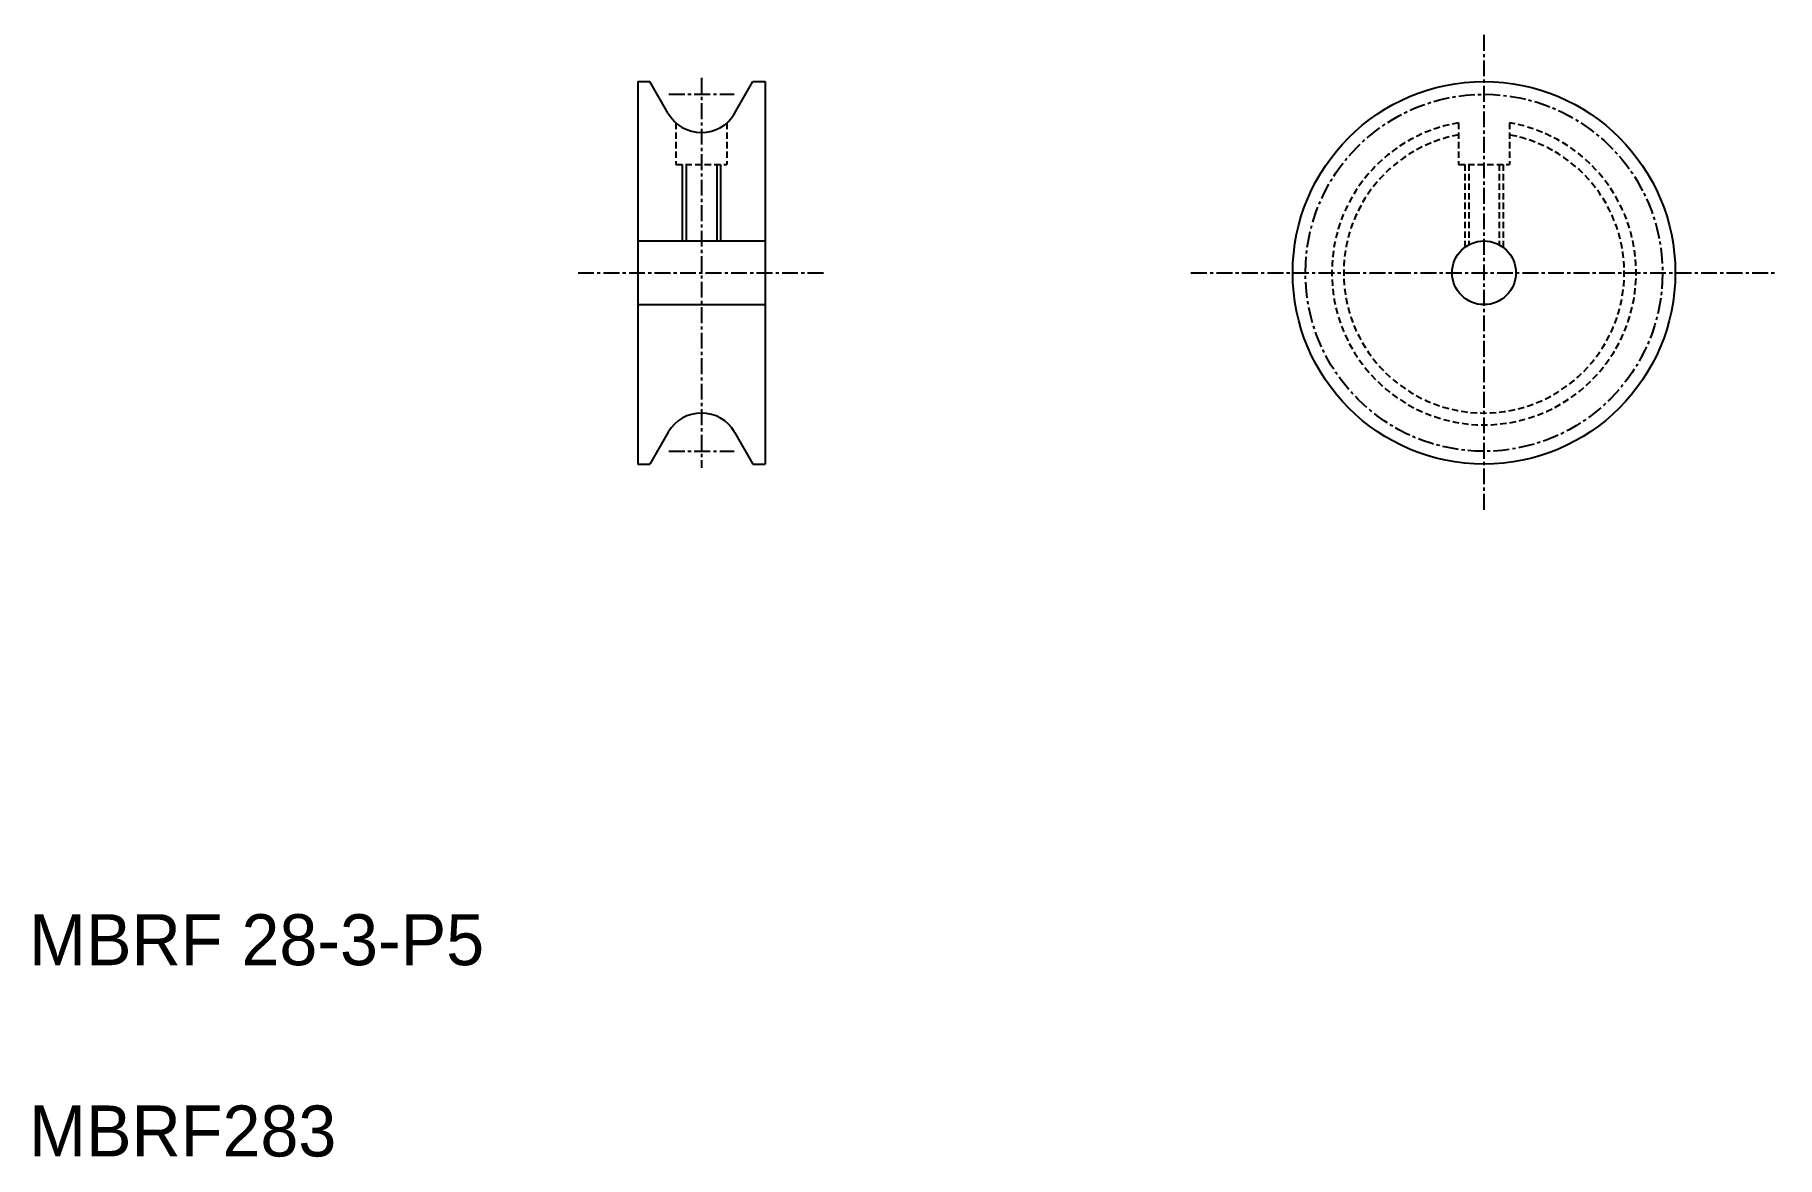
# Model space of a CAD drawing. Extents: x 33 to 170, y 319 to 407.
import ezdxf

# ---------------------------------------------------------------- set-up
doc = ezdxf.new("R2010")
doc.units = 0
doc.linetypes.add('CENTER', pattern=[2, 1.25, -0.25, 0.25, -0.25])
doc.linetypes.add('DASHED', pattern=[0.75, 0.5, -0.25])
doc.layers.get('0').update_dxf_attribs({"linetype": 'CONTINUOUS'})
doc.layers.add('CENTER', color=1, linetype='CENTER')

msp = doc.modelspace()

# ---------------------------------------------------------------- linework, layer by layer
at = {"color": 7, "linetype": 'CONTINUOUS'}
for p, q in [((80.57, 403.43), (80.57, 373.43)), ((80.57, 403.43), (81.53, 403.43)), ((82.97, 400.93), (81.53, 403.43)), ((88.17, 400.93), (89.61, 403.43)), ((89.61, 403.43), (90.57, 403.43)), ((90.57, 403.43), (90.57, 373.43)), ((84.37, 396.93), (84.37, 390.93)), ((86.77, 396.93), (86.77, 390.93)), ((80.57, 390.93), (90.57, 390.93)), ((80.57, 385.93), (90.57, 385.93)), ((82.97, 375.93), (81.53, 373.43)), ((88.17, 375.93), (89.61, 373.43)), ((80.57, 373.43), (81.53, 373.43)), ((89.61, 373.43), (90.57, 373.43))]:
    msp.add_line(p, q, dxfattribs=at)
at = {"color": 3, "linetype": 'DASHED'}
for p, q in [((83.57, 400.19), (83.57, 396.93)), ((87.57, 400.19), (87.57, 396.93)), ((144.93, 400.19), (144.93, 396.93)), ((148.93, 400.19), (148.93, 396.93)), ((83.57, 396.93), (87.57, 396.93)), ((144.93, 396.93), (148.93, 396.93)), ((145.43, 396.93), (145.43, 390.43)), ((145.73, 396.93), (145.73, 390.62)), ((148.13, 396.93), (148.13, 390.62)), ((148.43, 396.93), (148.43, 390.43))]:
    msp.add_line(p, q, dxfattribs=at)
at = {"color": 3, "linetype": 'CONTINUOUS'}
for p, q in [((84.07, 396.93), (84.07, 390.93)), ((87.07, 396.93), (87.07, 390.93))]:
    msp.add_line(p, q, dxfattribs=at)
at = {"color": 7, "linetype": 'CONTINUOUS'}
for radius in [15, 2.5]:
    msp.add_circle((146.93, 388.43), radius, dxfattribs=at)
for centre, start, end in [((85.57, 402.43), 210, 330), ((85.57, 374.43), 30, 150)]:
    msp.add_arc(centre, 3, start, end, dxfattribs=at)
at = {"color": 3, "linetype": 'DASHED'}
for radius, start, end in [(11.93, 99.6487, 80.3513), (11, 100.4757, 79.5243)]:
    msp.add_arc((146.93, 388.43), radius, start, end, dxfattribs=at)
at = {"layer": 'CENTER', "color": 1, "linetype": 'CENTER'}
for p, q in [((146.93, 407.09), (146.93, 369.77)), ((85.57, 403.73), (85.57, 373.13)), ((83.01, 402.43), (88.13, 402.43)), ((75.89, 388.43), (95.25, 388.43)), ((123.95, 388.43), (169.92, 388.43)), ((83.01, 374.43), (88.13, 374.43))]:
    msp.add_line(p, q, dxfattribs=at)
msp.add_circle((146.93, 388.43), 14, dxfattribs=at)

# ---------------------------------------------------------------- texts
at = {"color": 7, "linetype": 'CONTINUOUS'}
for s, p in [('MBRF 28-3-P5', (32.86, 334.12)), ('MBRF283', (32.86, 319.12))]:
    msp.add_text(s, height=4, dxfattribs=at).set_placement(p)

doc.saveas('drawing.dxf')
